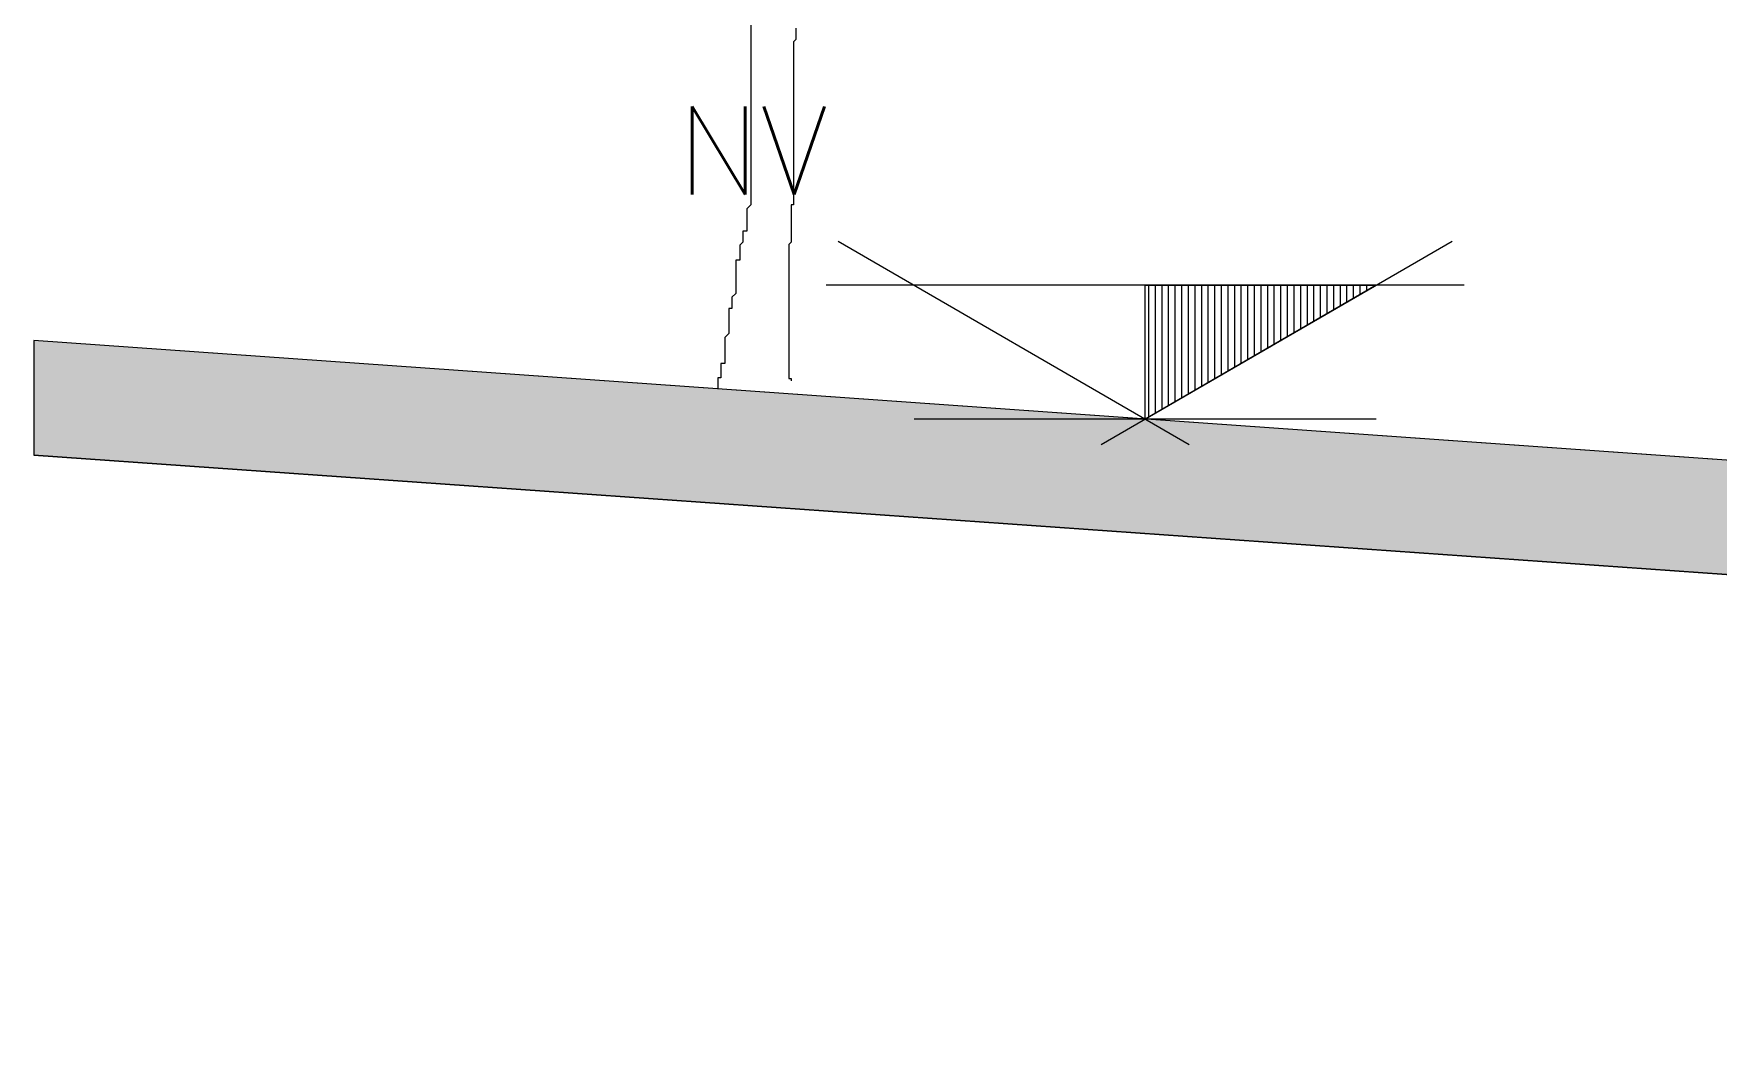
# Model space of a CAD drawing. Header units: millimetres. Extents: x 959 to 1071, y -109 to -6.
# Drawn here: x 1025.25 to 1031.15, y -81.2 to -77.63 of the extents above; entities that cross this region are included whole.
import ezdxf

# ---------------------------------------------------------------- set-up
doc = ezdxf.new("R2010")
doc.units = ezdxf.units.MM
doc.layers.add('muebless', color=90, linetype='Continuous')
doc.styles.add('X', font='simplex')

# ---------------------------------------------------------------- blocks, each defined once
blk = doc.blocks.new('Arbfron2')
for points in [[(-0.1408, 1.4143), (-0.1408, 0.616), (-0.1546, 0.6022), (-0.1546, 0.5248), (-0.1684, 0.5248), (-0.1684, 0.4862), (-0.1794, 0.4751), (-0.1794, 0.4226), (-0.1932, 0.4226), (-0.1932, 0.3066), (-0.207, 0.2928), (-0.207, 0.2541), (-0.2181, 0.2541), (-0.2181, 0.1657), (-0.2319, 0.1519), (-0.2319, 0.0608), (-0.2457, 0.0608), (-0.2457, 0.011), (-0.2567, 0.011), (-0.2567, -0.0276)], [(0.0166, 1.2347), (0.0166, 1.196), (0.0083, 1.1878), (0.0083, 0.616), (0, 0.616), (0, 0.4862), (-0.0083, 0.4779), (-0.0083, 0.0083), (0, 0.0083), (0, 0)]]:
    blk.add_lwpolyline(points)
blk = doc.blocks.new('*X45')
at = {"color": 0, "linetype": 'Continuous'}
for p, q in [((7.78, 5.6544), (7.78, 5.7542)), ((7.785, 5.6573), (7.785, 5.7542)), ((7.79, 5.6602), (7.79, 5.7542)), ((7.795, 5.6631), (7.795, 5.7542)), ((7.8, 5.666), (7.8, 5.7542)), ((7.805, 5.6689), (7.805, 5.7542)), ((7.81, 5.6718), (7.81, 5.7542)), ((7.815, 5.6747), (7.815, 5.7542)), ((7.82, 5.6776), (7.82, 5.7542)), ((7.825, 5.6805), (7.825, 5.7542)), ((7.83, 5.6834), (7.83, 5.7542)), ((7.835, 5.6863), (7.835, 5.7542)), ((7.84, 5.6892), (7.84, 5.7542)), ((7.845, 5.6921), (7.845, 5.7542)), ((7.85, 5.695), (7.85, 5.7542)), ((7.855, 5.6979), (7.855, 5.7542)), ((7.86, 5.7008), (7.86, 5.7542)), ((7.865, 5.7037), (7.865, 5.7542)), ((7.87, 5.7066), (7.87, 5.7542)), ((7.875, 5.7095), (7.875, 5.7542)), ((7.88, 5.7124), (7.88, 5.7542)), ((7.885, 5.7153), (7.885, 5.7542)), ((7.89, 5.7182), (7.89, 5.7542)), ((7.895, 5.7211), (7.895, 5.7542)), ((7.9, 5.724), (7.9, 5.7542)), ((7.905, 5.7269), (7.905, 5.7542)), ((7.91, 5.7298), (7.91, 5.7542)), ((7.915, 5.7327), (7.915, 5.7542)), ((7.92, 5.7356), (7.92, 5.7542)), ((7.925, 5.7385), (7.925, 5.7542)), ((7.93, 5.7414), (7.93, 5.7542)), ((7.935, 5.7442), (7.935, 5.7542)), ((7.94, 5.7471), (7.94, 5.7542)), ((7.945, 5.75), (7.945, 5.7542)), ((7.95, 5.7529), (7.95, 5.7542))]:
    blk.add_line(p, q, dxfattribs=at)

msp = doc.modelspace()

# ---------------------------------------------------------------- hatches: boundary and pattern name
at = {"layer": 'muebless'}
h = msp.add_hatch(color=256, dxfattribs=at)
h.dxf.hatch_style = 2
h.paths.add_polyline_path([(1058.2977, -80.1175), (1059.7977, -81.1975), (1063.2568, -81.1975), (1070.7145, -80.1326), (1070.7145, -79.7286), (1063.2284, -80.7975), (1059.7977, -80.7975), (1059.7977, -80.6175), (1059.4977, -80.6175), (1059.4977, -80.4375), (1059.1977, -80.4375), (1059.1977, -80.2575), (1058.8977, -80.2575), (1058.8977, -80.0775), (1058.5977, -80.0775), (1058.5977, -79.8975), (1058.2977, -79.8975), (1058.2977, -79.7175), (1050.6799, -79.7175), (1050.6799, -79.8975), (1040.6007, -79.8975), (1040.6007, -79.7175), (1040.3007, -79.7175), (1040.3007, -79.5375), (1040.0007, -79.5375), (1040.0007, -79.3575), (1039.7007, -79.3575), (1039.7007, -79.1775), (1031.8892, -79.1775), (1025.2536, -78.7089), (1025.2536, -79.1098), (1031.8751, -79.5775), (1039.7007, -79.5775), (1040.6007, -80.2975), (1050.6799, -80.2975), (1050.8793, -80.1175)])

# ---------------------------------------------------------------- linework, layer by layer
for p, q in [((1028.0697, -78.3605), (1029.2986, -79.0728)), ((1028.9912, -79.0728), (1030.2201, -78.3605)), ((1030.2615, -78.5147), (1028.0282, -78.5147))]:
    msp.add_line(p, q)
at = {"linetype": 'Continuous'}
msp.add_line((1029.1449, -78.9837), (1029.1449, -78.5147), dxfattribs=at)
at = {"color": 7}
msp.add_line((1029.9541, -78.9837), (1028.3356, -78.9837), dxfattribs=at)
at = {"linetype": 'Continuous'}
msp.add_lwpolyline([(1029.1449, -78.9837), (1029.1449, -78.5147), (1029.9541, -78.5147)], close=True, dxfattribs=at)
at = {"layer": 'muebless'}
for p, q in [((1031.8892, -79.1775), (1025.2536, -78.7089)), ((1025.2536, -78.7089), (1025.2536, -79.1098)), ((1031.861, -79.5766), (1025.2536, -79.1098))]:
    msp.add_line(p, q, dxfattribs=at)
msp.add_lwpolyline([(1050.6799, -79.8975), (1040.6007, -79.8975), (1040.6007, -79.7175), (1040.3007, -79.7175), (1040.3007, -79.5375), (1040.0007, -79.5375), (1040.0007, -79.3575), (1039.7007, -79.3575), (1039.7007, -79.1775), (1031.8892, -79.1775), (1025.2536, -78.7089), (1025.2536, -79.1098), (1031.8751, -79.5775), (1039.7007, -79.5775), (1040.6007, -80.2975), (1050.6799, -80.2975)], dxfattribs=at)

# ---------------------------------------------------------------- block references
at = {"linetype": 'Continuous', "xscale": 4.624235094874621, "yscale": 4.624235094874621, "zscale": 4.624235094874621}
msp.add_blockref('*X45', (993.1811, -105.1236), dxfattribs=at)
at = {"layer": 'muebless'}
msp.add_blockref('Arbfron2', (1027.9052, -78.8504), dxfattribs=at)

# ---------------------------------------------------------------- texts
at = {"color": 4, "style": 'X'}
msp.add_attdef('NV', (1027.5065, -78.1977), 'N.P.T. +- 0.00', height=0.308282, dxfattribs=at)

doc.saveas('drawing.dxf')
